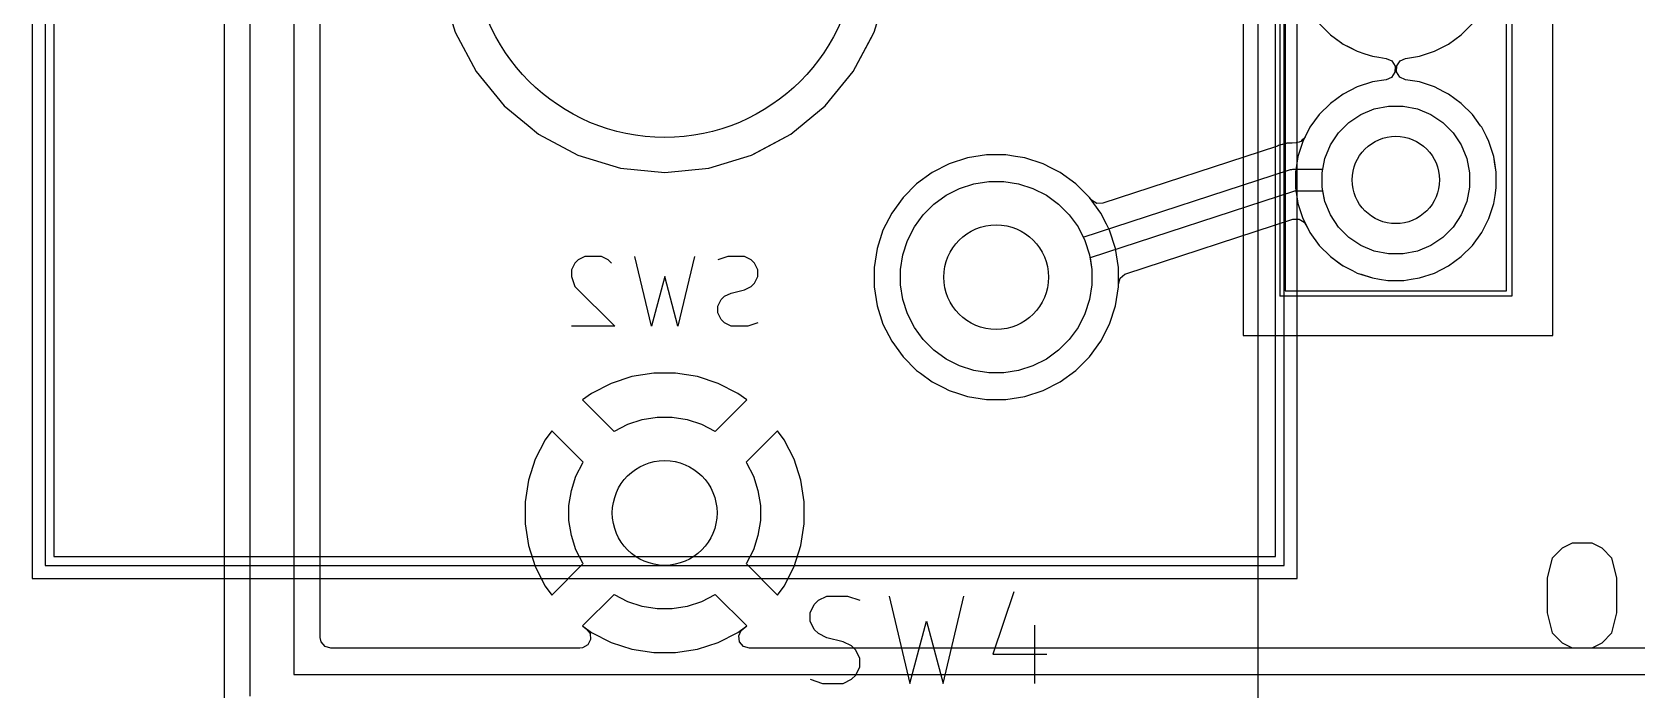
# Model space of a CAD drawing. Extents: x 0 to 96, y -64 to 1.6.
# Drawn here: x 24.75 to 43.14, y -40.53 to -32.99 of the extents above; entities that cross this region are included whole.
import ezdxf

# ---------------------------------------------------------------- set-up
doc = ezdxf.new("R2010")
doc.units = 0
for name, color, linetype in [('BLACK', 7, 'CONTINUOUS'), ('GRAY2', 8, 'CONTINUOUS'), ('GRAY3', 9, 'CONTINUOUS'), ('LORANGE', 41, 'CONTINUOUS'), ('LYELLOW', 51, 'CONTINUOUS'), ('WHITE', 7, 'CONTINUOUS')]:
    doc.layers.add(name, color=color, linetype=linetype)

msp = doc.modelspace()

# ---------------------------------------------------------------- linework, layer by layer
at = {"layer": 'BLACK', "linetype": 'CONTINUOUS'}
for p, q in [((26.9495, -16.526661), (26.9495, -40.672475)), ((27.25, -40.6), (27.25, -16.5)), ((27.75, -16.631452), (27.75, -40.35)), ((28.0505, -35.689778), (28.0505, -32)), ((29.449957, -32.507233), (29.597914, -32.994981)), ((29.449957, -32.507233), (29.597914, -32.994981)), ((34.402087, -32.994977), (34.550042, -32.507235)), ((34.402087, -32.994977), (34.550042, -32.507235)), ((39.502445, -32.896499), (39.6305, -33.024554)), ((39.502445, -32.896499), (39.6305, -33.024554)), ((41.129501, -33.024553), (41.257553, -32.896501)), ((41.129501, -33.024553), (41.257553, -32.896501)), ((29.597914, -32.994981), (29.838175, -33.444477)), ((29.597914, -32.994981), (29.838175, -33.444477)), ((34.161821, -33.444483), (34.402087, -32.994977)), ((34.161821, -33.444483), (34.386278, -33.024553)), ((34.386278, -33.024553), (34.402085, -32.994981)), ((34.402085, -32.99498), (34.402087, -32.994977)), ((34.402085, -32.994981), (34.402085, -32.99498)), ((39.6305, -33.024554), (39.630505, -33.024558)), ((39.6305, -33.024554), (39.630505, -33.024558)), ((39.630505, -33.024558), (39.74461, -33.107459)), ((39.630505, -33.024558), (39.758287, -33.117396)), ((40.982994, -33.130996), (41.129501, -33.024553)), ((40.982994, -33.130996), (41.129501, -33.024553)), ((39.74461, -33.107459), (39.777006, -33.130996)), ((39.758287, -33.117396), (39.777006, -33.130996)), ((39.777006, -33.130996), (39.842245, -33.164237)), ((39.777006, -33.130996), (39.882484, -33.18474)), ((39.842245, -33.164237), (39.93836, -33.213211)), ((39.882484, -33.18474), (39.93836, -33.213211)), ((39.93836, -33.213211), (39.938363, -33.213212)), ((39.93836, -33.213211), (39.938363, -33.213212)), ((39.938363, -33.213212), (40.024476, -33.241191)), ((39.938363, -33.213212), (40.024476, -33.241191)), ((40.024476, -33.241191), (40.110591, -33.269171)), ((40.024476, -33.241191), (40.110591, -33.269171)), ((40.110591, -33.269171), (40.183639, -33.28074)), ((40.110591, -33.269171), (40.183639, -33.28074)), ((40.183639, -33.28074), (40.270678, -33.294527)), ((40.183639, -33.28074), (40.270678, -33.294527)), ((40.489321, -33.294527), (40.559425, -33.283422)), ((40.489321, -33.294527), (40.559425, -33.283422)), ((40.559425, -33.283422), (40.649409, -33.269171)), ((40.559425, -33.283422), (40.649409, -33.269171)), ((40.649409, -33.269171), (40.821639, -33.213211)), ((40.649409, -33.269171), (40.821639, -33.213211)), ((40.821639, -33.213211), (40.982994, -33.130996)), ((40.821639, -33.213211), (40.982994, -33.130996)), ((29.838175, -33.444477), (29.83818, -33.444484)), ((29.838175, -33.444477), (29.83818, -33.444484)), ((29.83818, -33.444484), (30.161521, -33.838478)), ((29.83818, -33.444484), (30.161521, -33.838478)), ((33.838478, -33.838478), (34.161821, -33.444483)), ((33.838478, -33.838478), (34.161821, -33.444483)), ((40.270678, -33.294527), (40.333813, -33.324456)), ((40.270678, -33.294527), (40.333813, -33.324456)), ((40.369746, -33.453631), (40.331136, -33.511863)), ((40.369746, -33.453631), (40.331136, -33.511863)), ((40.333813, -33.324456), (40.370744, -33.383768)), ((40.333813, -33.324456), (40.370744, -33.383768)), ((40.370744, -33.383768), (40.369746, -33.453631)), ((40.370744, -33.383768), (40.369746, -33.453631)), ((40.389255, -33.450232), (40.390253, -33.38037)), ((40.389255, -33.450232), (40.390253, -33.38037)), ((40.426186, -33.509544), (40.389255, -33.450232)), ((40.426186, -33.509544), (40.389255, -33.450232)), ((40.390253, -33.38037), (40.428863, -33.322137)), ((40.390253, -33.38037), (40.428863, -33.322137)), ((40.428863, -33.322137), (40.489321, -33.294527)), ((40.428863, -33.322137), (40.489321, -33.294527)), ((39.93836, -33.620788), (39.777002, -33.703006)), ((39.93836, -33.620788), (39.777002, -33.703006)), ((39.938363, -33.620787), (39.93836, -33.620788)), ((39.938363, -33.620787), (39.93836, -33.620788)), ((40.110589, -33.564829), (39.938363, -33.620787)), ((40.110589, -33.564829), (39.938363, -33.620787)), ((40.270678, -33.539473), (40.110589, -33.564829)), ((40.270678, -33.539473), (40.110589, -33.564829)), ((40.331136, -33.511863), (40.270678, -33.539473)), ((40.331136, -33.511863), (40.270678, -33.539473)), ((40.489321, -33.539473), (40.426186, -33.509544)), ((40.489321, -33.539473), (40.426186, -33.509544)), ((40.64941, -33.564829), (40.489321, -33.539473)), ((40.64941, -33.564829), (40.489321, -33.539473)), ((40.821636, -33.620787), (40.64941, -33.564829)), ((40.821636, -33.620787), (40.64941, -33.564829)), ((40.821639, -33.620788), (40.821636, -33.620787)), ((40.821639, -33.620788), (40.821636, -33.620787)), ((40.9313, -33.676664), (40.821639, -33.620788)), ((40.9313, -33.676664), (40.821639, -33.620788)), ((30.161521, -33.838478), (30.435697, -34.063487)), ((30.161521, -33.838478), (30.435697, -34.063487)), ((33.444483, -34.161821), (33.838478, -33.838478)), ((33.444483, -34.161821), (33.838478, -33.838478)), ((39.6305, -33.809445), (39.502445, -33.9375)), ((39.6305, -33.809445), (39.502445, -33.9375)), ((39.630505, -33.809441), (39.6305, -33.809445)), ((39.630505, -33.809441), (39.6305, -33.809445)), ((39.777002, -33.703006), (39.630505, -33.809441)), ((39.777002, -33.703006), (39.630505, -33.809441)), ((40.133258, -33.873601), (40.296685, -33.841093)), ((40.133258, -33.873601), (40.296685, -33.841093)), ((40.296685, -33.841093), (40.463315, -33.841093)), ((40.296685, -33.841093), (40.463315, -33.841093)), ((40.463315, -33.841093), (40.626742, -33.873601)), ((40.463315, -33.841093), (40.626742, -33.873601)), ((40.982994, -33.703004), (40.9313, -33.676664)), ((40.982994, -33.703004), (40.9313, -33.676664)), ((40.982996, -33.703005), (40.982994, -33.703004)), ((40.982996, -33.703005), (40.982994, -33.703004)), ((40.982997, -33.703006), (40.982996, -33.703005)), ((40.982997, -33.703006), (40.982996, -33.703005)), ((41.129494, -33.809441), (40.982997, -33.703006)), ((41.129494, -33.809441), (40.982997, -33.703006)), ((41.129499, -33.809445), (41.129494, -33.809441)), ((41.129499, -33.809445), (41.129494, -33.809441)), ((41.257554, -33.9375), (41.129499, -33.809445)), ((41.257554, -33.9375), (41.129499, -33.809445)), ((39.502441, -33.937505), (39.396004, -34.084004)), ((39.502441, -33.937505), (39.396006, -34.084002)), ((39.502445, -33.9375), (39.502441, -33.937505)), ((39.502445, -33.9375), (39.502441, -33.937505)), ((39.840766, -34.029941), (39.979313, -33.937367)), ((39.840766, -34.029941), (39.979313, -33.937367)), ((39.979313, -33.937367), (40.133258, -33.873601)), ((39.979313, -33.937367), (40.133258, -33.873601)), ((40.626742, -33.873601), (40.780687, -33.937367)), ((40.626742, -33.873601), (40.780687, -33.937367)), ((40.780687, -33.937367), (40.919234, -34.029941)), ((40.780687, -33.937367), (40.919234, -34.029941)), ((41.257558, -33.937505), (41.257554, -33.9375)), ((41.257558, -33.937505), (41.257554, -33.9375)), ((41.350396, -34.065287), (41.257558, -33.937505)), ((41.350396, -34.065287), (41.257558, -33.937505)), ((30.435697, -34.063487), (30.555517, -34.161821)), ((30.435697, -34.063487), (30.555517, -34.161821)), ((30.555517, -34.161821), (30.55552, -34.161822)), ((30.555517, -34.161821), (30.55552, -34.161822)), ((30.55552, -34.161822), (30.555522, -34.161824)), ((30.55552, -34.161822), (30.555522, -34.161824)), ((30.555522, -34.161824), (31.005018, -34.402085)), ((30.555522, -34.161824), (31.005018, -34.402085)), ((32.994977, -34.402087), (33.444483, -34.161821)), ((33.245604, -34.268124), (33.444483, -34.161821)), ((39.396006, -34.084002), (39.313788, -34.24536)), ((39.331559, -34.203087), (39.327199, -34.214177)), ((39.339741, -34.194425), (39.331559, -34.203087)), ((39.396004, -34.084004), (39.339741, -34.194425)), ((39.630367, -34.286313), (39.722941, -34.147766)), ((39.630367, -34.286313), (39.722941, -34.147766)), ((39.722941, -34.147766), (39.840766, -34.029941)), ((39.722941, -34.147766), (39.840766, -34.029941)), ((40.919234, -34.029941), (41.037059, -34.147766)), ((40.919234, -34.029941), (41.037059, -34.147766)), ((41.037059, -34.147766), (41.129633, -34.286313)), ((41.037059, -34.147766), (41.129633, -34.286313)), ((41.363996, -34.084006), (41.350396, -34.065287)), ((41.363996, -34.084006), (41.350396, -34.065287)), ((41.41774, -34.189484), (41.363996, -34.084006)), ((41.41774, -34.189484), (41.363996, -34.084006)), ((41.446211, -34.24536), (41.41774, -34.189484)), ((41.446211, -34.24536), (41.41774, -34.189484)), ((32.994977, -34.402087), (33.018109, -34.389723)), ((33.018109, -34.389723), (33.245604, -34.268124)), ((39.01274, -34.303532), (37.022139, -34.953404)), ((39.012742, -34.303532), (39.01274, -34.303532)), ((39.025198, -34.299465), (39.012742, -34.303532)), ((39.034755, -34.293916), (39.025198, -34.299465)), ((39.078296, -34.282129), (39.034755, -34.293916)), ((39.081307, -34.281147), (39.078296, -34.282129)), ((39.121197, -34.268124), (39.081307, -34.281147)), ((39.129184, -34.266633), (39.121197, -34.268124)), ((39.134842, -34.265718), (39.129182, -34.266626)), ((39.129182, -34.266626), (39.129184, -34.266633)), ((39.134843, -34.265725), (39.134842, -34.265718)), ((39.142895, -34.264644), (39.134843, -34.265725)), ((39.184837, -34.264537), (39.142895, -34.264644)), ((39.191185, -34.264358), (39.184837, -34.264537)), ((39.235922, -34.26195), (39.191185, -34.264358)), ((39.270536, -34.255056), (39.235922, -34.26195)), ((39.313787, -34.245363), (39.257829, -34.417589)), ((39.278775, -34.249111), (39.270536, -34.255056)), ((39.291766, -34.24522), (39.278775, -34.249111)), ((39.308011, -34.228019), (39.291766, -34.24522)), ((39.327199, -34.214177), (39.308011, -34.228019)), ((39.313788, -34.24536), (39.313787, -34.245363)), ((39.566601, -34.440258), (39.630367, -34.286313)), ((39.566601, -34.440258), (39.630367, -34.286313)), ((41.129633, -34.286313), (41.193399, -34.440258)), ((41.129633, -34.286313), (41.193399, -34.440258)), ((41.446212, -34.245363), (41.446211, -34.24536)), ((41.446211, -34.245361), (41.446211, -34.24536)), ((41.502171, -34.417591), (41.446211, -34.245361)), ((41.465112, -34.303532), (41.446212, -34.245363)), ((41.502171, -34.417591), (41.465112, -34.303532)), ((31.005018, -34.402085), (31.00502, -34.402085)), ((31.005018, -34.402085), (31.00502, -34.402085)), ((31.00502, -34.402085), (31.005023, -34.402087)), ((31.00502, -34.402085), (31.005023, -34.402087)), ((31.005023, -34.402087), (31.492765, -34.550042)), ((31.005023, -34.402087), (31.492765, -34.550042)), ((31.492765, -34.550042), (32, -34.6)), ((31.492765, -34.550042), (32, -34.6)), ((32, -34.6), (32.507235, -34.550042)), ((32, -34.6), (32.507235, -34.550042)), ((32.507235, -34.550042), (32.994977, -34.402087)), ((32.507235, -34.550042), (32.994977, -34.402087)), ((35.262393, -34.502104), (35.065974, -34.602187)), ((35.262393, -34.502104), (35.065974, -34.602187)), ((35.262396, -34.502103), (35.262393, -34.502104)), ((35.262396, -34.502103), (35.262393, -34.502104)), ((35.472047, -34.433985), (35.262396, -34.502103)), ((35.472047, -34.433985), (35.262396, -34.502103)), ((35.617201, -34.410995), (35.472047, -34.433985)), ((35.617201, -34.410995), (35.472047, -34.433985)), ((35.689778, -34.3995), (35.617201, -34.410995)), ((35.689778, -34.3995), (35.617201, -34.410995)), ((35.910222, -34.3995), (35.689778, -34.3995)), ((35.910222, -34.3995), (35.689778, -34.3995)), ((36.019086, -34.416742), (35.910222, -34.3995)), ((36.019086, -34.416742), (35.910222, -34.3995)), ((36.127952, -34.433985), (36.019086, -34.416742)), ((36.127952, -34.433985), (36.019086, -34.416742)), ((36.337603, -34.502103), (36.127952, -34.433985)), ((36.337603, -34.502103), (36.127952, -34.433985)), ((36.337606, -34.502104), (36.337603, -34.502103)), ((36.337606, -34.502104), (36.337603, -34.502103)), ((36.431687, -34.550042), (36.337606, -34.502104)), ((36.431687, -34.550042), (36.337606, -34.502104)), ((36.534022, -34.602185), (36.431687, -34.550042)), ((36.534022, -34.602185), (36.431687, -34.550042)), ((36.797778, -35.342761), (39.161207, -34.571172)), ((39.161207, -34.571172), (39.172272, -34.568727)), ((39.172272, -34.568727), (39.175302, -34.567464)), ((39.175302, -34.567464), (39.180265, -34.566962)), ((39.180265, -34.566962), (39.185134, -34.565887)), ((39.185134, -34.565887), (39.188404, -34.566139)), ((39.188404, -34.566139), (39.199682, -34.565)), ((39.199682, -34.565), (39.541961, -34.564129)), ((39.257829, -34.417589), (39.2295, -34.596448)), ((39.534093, -34.603685), (39.566601, -34.440258)), ((39.541961, -34.564129), (39.566601, -34.440258)), ((41.193399, -34.440258), (41.225907, -34.603685)), ((41.193399, -34.440258), (41.225907, -34.603685)), ((41.511734, -34.477972), (41.502171, -34.417591)), ((41.514019, -34.492397), (41.502171, -34.417591)), ((41.5305, -34.596448), (41.511734, -34.477972)), ((41.5305, -34.596448), (41.514019, -34.492397)), ((34.887636, -34.731756), (34.731756, -34.887636)), ((34.887636, -34.731756), (34.731756, -34.887636)), ((34.887641, -34.731752), (34.887636, -34.731756)), ((34.887641, -34.731752), (34.887636, -34.731756)), ((35.065974, -34.602187), (34.887641, -34.731752)), ((35.065974, -34.602187), (34.887641, -34.731752)), ((35.379048, -34.783733), (35.54321, -34.730393)), ((35.379048, -34.783733), (35.54321, -34.730393)), ((35.54321, -34.730393), (35.713695, -34.703391)), ((35.54321, -34.730393), (35.713695, -34.703391)), ((35.713695, -34.703391), (35.886305, -34.703391)), ((35.713695, -34.703391), (35.886305, -34.703391)), ((35.886305, -34.703391), (36.05679, -34.730393)), ((35.886305, -34.703391), (36.05679, -34.730393)), ((36.05679, -34.730393), (36.220952, -34.783733)), ((36.05679, -34.730393), (36.220952, -34.783733)), ((36.534024, -34.602186), (36.534022, -34.602185)), ((36.534024, -34.602186), (36.534022, -34.602185)), ((36.534025, -34.602187), (36.534024, -34.602186)), ((36.534025, -34.602187), (36.534024, -34.602186)), ((36.712358, -34.731752), (36.534025, -34.602187)), ((36.712358, -34.731752), (36.534025, -34.602187)), ((36.712363, -34.731756), (36.712358, -34.731752)), ((36.712363, -34.731756), (36.712358, -34.731752)), ((36.868245, -34.887638), (36.712363, -34.731756)), ((36.868243, -34.887636), (36.712363, -34.731756)), ((39.2295, -34.596448), (39.2295, -34.777551)), ((39.534093, -34.770315), (39.534093, -34.603685)), ((41.225907, -34.603685), (41.225907, -34.770315)), ((41.225907, -34.603685), (41.225907, -34.770315)), ((41.5305, -34.777551), (41.5305, -34.596448)), ((41.5305, -34.777551), (41.5305, -34.596448)), ((34.731752, -34.887641), (34.602187, -35.065974)), ((34.731752, -34.887641), (34.602187, -35.065974)), ((34.731756, -34.887636), (34.731752, -34.887641)), ((34.731756, -34.887636), (34.731752, -34.887641)), ((35.085607, -34.963553), (35.225252, -34.862096)), ((35.085607, -34.963553), (35.225252, -34.862096)), ((35.225252, -34.862096), (35.379048, -34.783733)), ((35.225252, -34.862096), (35.379048, -34.783733)), ((36.220952, -34.783733), (36.374748, -34.862096)), ((36.220952, -34.783733), (36.374748, -34.862096)), ((36.374748, -34.862096), (36.514393, -34.963553)), ((36.374748, -34.862096), (36.514393, -34.963553)), ((36.868247, -34.887641), (36.868243, -34.887636)), ((36.883337, -34.908411), (36.868245, -34.887638)), ((36.918209, -34.956409), (36.868247, -34.887641)), ((39.220042, -34.814949), (36.875493, -35.580376)), ((36.892418, -34.919501), (36.883337, -34.908411)), ((36.952301, -34.955497), (36.892418, -34.919501)), ((39.542808, -34.814129), (39.220042, -34.814949)), ((39.2295, -34.777551), (39.257829, -34.95641)), ((39.566601, -34.933742), (39.534093, -34.770315)), ((39.566601, -34.933742), (39.542808, -34.814129)), ((39.630367, -35.087687), (39.566601, -34.933742)), ((39.630367, -35.087687), (39.566601, -34.933742)), ((41.193399, -34.933742), (41.129633, -35.087687)), ((41.193399, -34.933742), (41.129633, -35.087687)), ((41.225907, -34.770315), (41.193399, -34.933742)), ((41.225907, -34.770315), (41.193399, -34.933742)), ((41.502171, -34.956409), (41.516765, -34.864259)), ((41.502171, -34.956409), (41.516765, -34.864259)), ((41.516765, -34.864259), (41.5305, -34.777551)), ((41.516765, -34.864259), (41.5305, -34.777551)), ((34.602187, -35.065974), (34.502104, -35.262393)), ((34.602187, -35.065974), (34.502104, -35.262393)), ((34.862096, -35.225252), (34.963553, -35.085607)), ((34.862096, -35.225252), (34.963553, -35.085607)), ((34.963553, -35.085607), (35.085607, -34.963553)), ((34.963553, -35.085607), (35.085607, -34.963553)), ((36.514393, -34.963553), (36.636447, -35.085607)), ((36.514393, -34.963553), (36.636447, -35.085607)), ((36.636447, -35.085607), (36.737904, -35.225252)), ((36.636447, -35.085607), (36.737904, -35.225252)), ((36.997815, -35.065978), (36.918209, -34.956409)), ((37.022139, -34.953404), (36.952301, -34.955497)), ((37.063237, -35.194375), (36.997815, -35.065978)), ((39.257829, -34.95641), (39.313787, -35.128636)), ((39.313787, -35.128636), (39.313788, -35.128639)), ((39.313788, -35.128639), (39.369664, -35.2383)), ((39.722941, -35.226234), (39.630367, -35.087687)), ((39.722941, -35.226234), (39.630367, -35.087687)), ((41.129633, -35.087687), (41.037059, -35.226234)), ((41.129633, -35.087687), (41.037059, -35.226234)), ((41.363996, -35.289994), (41.446211, -35.128639)), ((41.363996, -35.289994), (41.446211, -35.128639)), ((41.446211, -35.128639), (41.502171, -34.956409)), ((41.446211, -35.128639), (41.502171, -34.956409)), ((34.502103, -35.262396), (34.433985, -35.472047)), ((34.502103, -35.262396), (34.433985, -35.472047)), ((34.502104, -35.262393), (34.502103, -35.262396)), ((34.502104, -35.262393), (34.502103, -35.262396)), ((34.783733, -35.379048), (34.862096, -35.225252)), ((34.783733, -35.379048), (34.862096, -35.225252)), ((36.737904, -35.225252), (36.797778, -35.342761)), ((36.737904, -35.225252), (36.816267, -35.379048)), ((37.097895, -35.262393), (37.063237, -35.194375)), ((37.097895, -35.262394), (37.097895, -35.262393)), ((37.166015, -35.472049), (37.097895, -35.262394)), ((37.286008, -35.762462), (39.200658, -35.137384)), ((39.200658, -35.137384), (39.270493, -35.135292)), ((39.270493, -35.135292), (39.330376, -35.171288)), ((39.330376, -35.171288), (39.349623, -35.198967)), ((39.349623, -35.198967), (39.38194, -35.262393)), ((39.369664, -35.2383), (39.38194, -35.262393)), ((39.38194, -35.262393), (39.396006, -35.289997)), ((39.38194, -35.262393), (39.396006, -35.289997)), ((39.396006, -35.289997), (39.502441, -35.436494)), ((39.396006, -35.289997), (39.502441, -35.436494)), ((39.840766, -35.344059), (39.722941, -35.226234)), ((39.840766, -35.344059), (39.722941, -35.226234)), ((41.037059, -35.226234), (40.919234, -35.344059)), ((41.037059, -35.226234), (40.919234, -35.344059)), ((41.257553, -35.436501), (41.363996, -35.289994)), ((41.257553, -35.436501), (41.363996, -35.289994)), ((34.433985, -35.472047), (34.3995, -35.689778)), ((34.433985, -35.472047), (34.3995, -35.689778)), ((34.730393, -35.54321), (34.783733, -35.379048)), ((34.730393, -35.54321), (34.783733, -35.379048)), ((36.816267, -35.379048), (36.869607, -35.54321)), ((37.2005, -35.689778), (37.166015, -35.472049)), ((39.502441, -35.436494), (39.502445, -35.436499)), ((39.502441, -35.436494), (39.502445, -35.436499)), ((39.502445, -35.436499), (39.6305, -35.564554)), ((39.502445, -35.436499), (39.6305, -35.564554)), ((39.979313, -35.436633), (39.840766, -35.344059)), ((39.979313, -35.436633), (39.840766, -35.344059)), ((40.133258, -35.500399), (39.979313, -35.436633)), ((40.133258, -35.500399), (39.979313, -35.436633)), ((40.780687, -35.436633), (40.626742, -35.500399)), ((40.780687, -35.436633), (40.626742, -35.500399)), ((40.919234, -35.344059), (40.780687, -35.436633)), ((40.919234, -35.344059), (40.780687, -35.436633)), ((41.129501, -35.564553), (41.257553, -35.436501)), ((41.129501, -35.564553), (41.257553, -35.436501)), ((34.703391, -35.713695), (34.730393, -35.54321)), ((34.703391, -35.713695), (34.730393, -35.54321)), ((36.869607, -35.54321), (36.896609, -35.713695)), ((36.875493, -35.580376), (36.896609, -35.713695)), ((39.6305, -35.564554), (39.630505, -35.564558)), ((39.6305, -35.564554), (39.630505, -35.564558)), ((39.630505, -35.564558), (39.651527, -35.579831)), ((39.630505, -35.564558), (39.758287, -35.657396)), ((39.651527, -35.579831), (39.777006, -35.670996)), ((39.758287, -35.657396), (39.777006, -35.670996)), ((39.777006, -35.670996), (39.882484, -35.72474)), ((39.777006, -35.670996), (39.882484, -35.72474)), ((40.296685, -35.532907), (40.133258, -35.500399)), ((40.296685, -35.532907), (40.133258, -35.500399)), ((40.463315, -35.532907), (40.296685, -35.532907)), ((40.463315, -35.532907), (40.296685, -35.532907)), ((40.626742, -35.500399), (40.463315, -35.532907)), ((40.626742, -35.500399), (40.463315, -35.532907)), ((40.821639, -35.753211), (40.982994, -35.670996)), ((40.821639, -35.753211), (40.982994, -35.670996)), ((40.982994, -35.670996), (41.129501, -35.564553)), ((40.982994, -35.670996), (41.129501, -35.564553)), ((28.0505, -39.9255), (28.0505, -35.689778)), ((34.3995, -35.689778), (34.3995, -35.910221)), ((34.3995, -35.689778), (34.3995, -35.910221)), ((34.703391, -35.886305), (34.703391, -35.713695)), ((34.703391, -35.886305), (34.703391, -35.713695)), ((36.896609, -35.713695), (36.896609, -35.886305)), ((36.896609, -35.713695), (36.896609, -35.886305)), ((37.2005, -35.910222), (37.2005, -35.689778)), ((37.2005, -35.880337), (37.220185, -35.813298)), ((37.220185, -35.813298), (37.272989, -35.767543)), ((37.272989, -35.767543), (37.286008, -35.762462)), ((39.882484, -35.72474), (39.93836, -35.753211)), ((39.882484, -35.72474), (39.93836, -35.753211)), ((39.93836, -35.753211), (39.938363, -35.753212)), ((39.93836, -35.753211), (39.938363, -35.753212)), ((39.938363, -35.753212), (39.982471, -35.767543)), ((39.938363, -35.753212), (40.024476, -35.781191)), ((39.982471, -35.767543), (40.110591, -35.809171)), ((40.024476, -35.781191), (40.110591, -35.809171)), ((40.110591, -35.809171), (40.193429, -35.822291)), ((40.110591, -35.809171), (40.193429, -35.822291)), ((40.193429, -35.822291), (40.289449, -35.8375)), ((40.193429, -35.822291), (40.289449, -35.8375)), ((40.289449, -35.8375), (40.289454, -35.8375)), ((40.289449, -35.8375), (40.289454, -35.8375)), ((40.289454, -35.8375), (40.470551, -35.8375)), ((40.289454, -35.8375), (40.470551, -35.8375)), ((40.470551, -35.8375), (40.557259, -35.823765)), ((40.470551, -35.8375), (40.557259, -35.823765)), ((40.557259, -35.823765), (40.649409, -35.809171)), ((40.557259, -35.823765), (40.649409, -35.809171)), ((40.649409, -35.809171), (40.821639, -35.753211)), ((40.649409, -35.809171), (40.821639, -35.753211)), ((34.3995, -35.910221), (34.433985, -36.127952)), ((34.3995, -35.910221), (34.433985, -36.127952)), ((34.730393, -36.05679), (34.703391, -35.886305)), ((34.730393, -36.05679), (34.703391, -35.886305)), ((36.896609, -35.886305), (36.869607, -36.05679)), ((36.896609, -35.886305), (36.869607, -36.05679)), ((37.166015, -36.127951), (37.2005, -35.910222)), ((37.166015, -36.127951), (37.2005, -35.910222)), ((37.2005, -35.910222), (37.2005, -35.880337)), ((34.433985, -36.127952), (34.502103, -36.337603)), ((34.433985, -36.127952), (34.502103, -36.337603)), ((34.783733, -36.220952), (34.730393, -36.05679)), ((34.783733, -36.220952), (34.730393, -36.05679)), ((34.862096, -36.374748), (34.783733, -36.220952)), ((34.862096, -36.374748), (34.783733, -36.220952)), ((36.816267, -36.220952), (36.737904, -36.374748)), ((36.816267, -36.220952), (36.737904, -36.374748)), ((36.869607, -36.05679), (36.816267, -36.220952)), ((36.869607, -36.05679), (36.816267, -36.220952)), ((37.097895, -36.337606), (37.166015, -36.127951)), ((37.097895, -36.337606), (37.166015, -36.127951)), ((34.502103, -36.337603), (34.502104, -36.337606)), ((34.502103, -36.337603), (34.502104, -36.337606)), ((34.502104, -36.337606), (34.602187, -36.534025)), ((34.502104, -36.337606), (34.602187, -36.534025)), ((34.963553, -36.514393), (34.862096, -36.374748)), ((34.963553, -36.514393), (34.862096, -36.374748)), ((36.737904, -36.374748), (36.636447, -36.514393)), ((36.737904, -36.374748), (36.636447, -36.514393)), ((36.997815, -36.534022), (37.097895, -36.337606)), ((36.997815, -36.534022), (37.097895, -36.337606)), ((34.602187, -36.534025), (34.731752, -36.712358)), ((34.602187, -36.534025), (34.731752, -36.712358)), ((35.085607, -36.636447), (34.963553, -36.514393)), ((35.085607, -36.636447), (34.963553, -36.514393)), ((36.636447, -36.514393), (36.514393, -36.636447)), ((36.636447, -36.514393), (36.514393, -36.636447)), ((36.868242, -36.712365), (36.997815, -36.534022)), ((36.868242, -36.712365), (36.997815, -36.534022)), ((34.731752, -36.712358), (34.731756, -36.712363)), ((34.731752, -36.712358), (34.731756, -36.712363)), ((34.731756, -36.712363), (34.887636, -36.868243)), ((34.731756, -36.712363), (34.887636, -36.868243)), ((35.225252, -36.737904), (35.085607, -36.636447)), ((35.225252, -36.737904), (35.085607, -36.636447)), ((35.379048, -36.816267), (35.225252, -36.737904)), ((35.379048, -36.816267), (35.225252, -36.737904)), ((36.374748, -36.737904), (36.220952, -36.816267)), ((36.374748, -36.737904), (36.220952, -36.816267)), ((36.514393, -36.636447), (36.374748, -36.737904)), ((36.514393, -36.636447), (36.374748, -36.737904)), ((36.712365, -36.868242), (36.868242, -36.712365)), ((36.712365, -36.868242), (36.868242, -36.712365)), ((31.62533, -36.939397), (31.385815, -37.017219)), ((31.62533, -36.939397), (31.385815, -37.017219)), ((31.874072, -36.9), (31.62533, -36.939397)), ((31.874072, -36.9), (31.62533, -36.939397)), ((32.125928, -36.9), (31.874072, -36.9)), ((32.125928, -36.9), (31.874072, -36.9)), ((32.374669, -36.939397), (32.125928, -36.9)), ((32.374669, -36.939397), (32.125928, -36.9)), ((32.614184, -37.017219), (32.374669, -36.939397)), ((32.614184, -37.017219), (32.374669, -36.939397)), ((34.887636, -36.868243), (34.887641, -36.868247)), ((34.887636, -36.868243), (34.887641, -36.868247)), ((34.887641, -36.868247), (34.931346, -36.9)), ((34.887641, -36.868247), (34.931346, -36.9)), ((34.931346, -36.9), (35.065978, -36.997815)), ((34.931346, -36.9), (35.065978, -36.997815)), ((35.54321, -36.869607), (35.379048, -36.816267)), ((35.54321, -36.869607), (35.379048, -36.816267)), ((35.713695, -36.896609), (35.54321, -36.869607)), ((35.713695, -36.896609), (35.54321, -36.869607)), ((35.886305, -36.896609), (35.713695, -36.896609)), ((35.886305, -36.896609), (35.713695, -36.896609)), ((36.05679, -36.869607), (35.886305, -36.896609)), ((36.05679, -36.869607), (35.886305, -36.896609)), ((36.220952, -36.816267), (36.05679, -36.869607)), ((36.220952, -36.816267), (36.05679, -36.869607)), ((36.534022, -36.997815), (36.712365, -36.868242)), ((36.534022, -36.997815), (36.712365, -36.868242)), ((31.161413, -37.131559), (31.059301, -37.205747)), ((31.161413, -37.131559), (31.059301, -37.205747)), ((31.385815, -37.017219), (31.161413, -37.131559)), ((31.385815, -37.017219), (31.161413, -37.131559)), ((32.838583, -37.131557), (32.614184, -37.017219)), ((32.838583, -37.131557), (32.614184, -37.017219)), ((32.940698, -37.205748), (32.838583, -37.131557)), ((32.940698, -37.205748), (32.838583, -37.131557)), ((35.065978, -36.997815), (35.194375, -37.063237)), ((35.065978, -36.997815), (35.194375, -37.063237)), ((35.194375, -37.063237), (35.262393, -37.097895)), ((35.194375, -37.063237), (35.262393, -37.097895)), ((35.262393, -37.097895), (35.262396, -37.097896)), ((35.262393, -37.097895), (35.262396, -37.097896)), ((35.262396, -37.097896), (35.365997, -37.131557)), ((35.262396, -37.097896), (35.365997, -37.131557)), ((35.365997, -37.131557), (35.472049, -37.166015)), ((35.365997, -37.131557), (35.472049, -37.166015)), ((36.127951, -37.166015), (36.337606, -37.097895)), ((36.127951, -37.166015), (36.337606, -37.097895)), ((36.337606, -37.097895), (36.534022, -36.997815)), ((36.337606, -37.097895), (36.534022, -36.997815)), ((31.059301, -37.205747), (31.0593, -37.205748)), ((31.059301, -37.205747), (31.0593, -37.205748)), ((31.0593, -37.205748), (31.419689, -37.566137)), ((31.0593, -37.205748), (31.419689, -37.566137)), ((32.580309, -37.566136), (32.940698, -37.205748)), ((32.580309, -37.566136), (32.940698, -37.205748)), ((35.472049, -37.166015), (35.689778, -37.2005)), ((35.472049, -37.166015), (35.689778, -37.2005)), ((35.689778, -37.2005), (35.689779, -37.2005)), ((35.689778, -37.2005), (35.689779, -37.2005)), ((35.689779, -37.2005), (35.910221, -37.2005)), ((35.689779, -37.2005), (35.910221, -37.2005)), ((35.910221, -37.2005), (35.910222, -37.2005)), ((35.910221, -37.2005), (35.910222, -37.2005)), ((35.910222, -37.2005), (36.127951, -37.166015)), ((35.910222, -37.2005), (36.127951, -37.166015)), ((31.425252, -37.562096), (31.579048, -37.483733)), ((31.425252, -37.562096), (31.579048, -37.483733)), ((31.579048, -37.483733), (31.74321, -37.430393)), ((31.579048, -37.483733), (31.74321, -37.430393)), ((31.74321, -37.430393), (31.913695, -37.403391)), ((31.74321, -37.430393), (31.913695, -37.403391)), ((31.913695, -37.403391), (32.086305, -37.403391)), ((31.913695, -37.403391), (32.086305, -37.403391)), ((32.086305, -37.403391), (32.25679, -37.430393)), ((32.086305, -37.403391), (32.25679, -37.430393)), ((32.25679, -37.430393), (32.420952, -37.483733)), ((32.25679, -37.430393), (32.420952, -37.483733)), ((32.420952, -37.483733), (32.574748, -37.562096)), ((32.420952, -37.483733), (32.574748, -37.562096)), ((30.631559, -37.661413), (30.517219, -37.885815)), ((30.631559, -37.661413), (30.517219, -37.885815)), ((30.705747, -37.559301), (30.631559, -37.661413)), ((30.705747, -37.559301), (30.631559, -37.661413)), ((30.705748, -37.5593), (30.705747, -37.559301)), ((30.705748, -37.5593), (30.705747, -37.559301)), ((31.066137, -37.919689), (30.705748, -37.5593)), ((31.066137, -37.919689), (30.705748, -37.5593)), ((31.419689, -37.566137), (31.425252, -37.562096)), ((31.419689, -37.566137), (31.425252, -37.562096)), ((32.574748, -37.562096), (32.580309, -37.566136)), ((32.574748, -37.562096), (32.580309, -37.566136)), ((33.29425, -37.5593), (32.933861, -37.919688)), ((33.29425, -37.5593), (32.933861, -37.919688)), ((33.29425, -37.559301), (33.29425, -37.5593)), ((33.29425, -37.559301), (33.29425, -37.5593)), ((33.368442, -37.661416), (33.29425, -37.559301)), ((33.368442, -37.661416), (33.29425, -37.559301)), ((33.48278, -37.885815), (33.368442, -37.661416)), ((33.48278, -37.885815), (33.368442, -37.661416)), ((30.517219, -37.885815), (30.439397, -38.12533)), ((30.517219, -37.885815), (30.439397, -38.12533)), ((33.560602, -38.12533), (33.48278, -37.885815)), ((33.560602, -38.12533), (33.48278, -37.885815)), ((30.983733, -38.079048), (31.062096, -37.925252)), ((30.983733, -38.079048), (31.062096, -37.925252)), ((31.062096, -37.925252), (31.066137, -37.919689)), ((31.062096, -37.925252), (31.066137, -37.919689)), ((32.933861, -37.919688), (32.937904, -37.925252)), ((32.933861, -37.919688), (32.937904, -37.925252)), ((32.937904, -37.925252), (33.016267, -38.079048)), ((32.937904, -37.925252), (33.016267, -38.079048)), ((30.439397, -38.12533), (30.4, -38.374071)), ((30.439397, -38.12533), (30.4, -38.374071)), ((30.903391, -38.413695), (30.930393, -38.24321)), ((30.903391, -38.413695), (30.930393, -38.24321)), ((30.930393, -38.24321), (30.983733, -38.079048)), ((30.930393, -38.24321), (30.983733, -38.079048)), ((33.016267, -38.079048), (33.069607, -38.24321)), ((33.016267, -38.079048), (33.069607, -38.24321)), ((33.069607, -38.24321), (33.096609, -38.413695)), ((33.069607, -38.24321), (33.096609, -38.413695)), ((33.6, -38.374071), (33.560602, -38.12533)), ((33.6, -38.374071), (33.560602, -38.12533)), ((30.4, -38.374071), (30.4, -38.625928)), ((30.4, -38.374071), (30.4, -38.625928)), ((30.903391, -38.586305), (30.903391, -38.413695)), ((30.903391, -38.586305), (30.903391, -38.413695)), ((33.096609, -38.413695), (33.096609, -38.586305)), ((33.096609, -38.413695), (33.096609, -38.586305)), ((33.6, -38.625928), (33.6, -38.374071)), ((33.6, -38.625928), (33.6, -38.374071)), ((30.930393, -38.75679), (30.903391, -38.586305)), ((30.930393, -38.75679), (30.903391, -38.586305)), ((33.096609, -38.586305), (33.069607, -38.75679)), ((33.096609, -38.586305), (33.069607, -38.75679)), ((30.4, -38.625928), (30.439397, -38.874669)), ((30.4, -38.625928), (30.439397, -38.874669)), ((30.983733, -38.920952), (30.930393, -38.75679)), ((30.983733, -38.920952), (30.930393, -38.75679)), ((33.069607, -38.75679), (33.016267, -38.920952)), ((33.069607, -38.75679), (33.016267, -38.920952)), ((33.560602, -38.874669), (33.6, -38.625928)), ((33.560602, -38.874669), (33.6, -38.625928)), ((30.439397, -38.874669), (30.517219, -39.114184)), ((30.439397, -38.874669), (30.517219, -39.114184)), ((31.062096, -39.074748), (30.983733, -38.920952)), ((31.062096, -39.074748), (30.983733, -38.920952)), ((33.016267, -38.920952), (32.937904, -39.074748)), ((33.016267, -38.920952), (32.937904, -39.074748)), ((33.48278, -39.114184), (33.560602, -38.874669)), ((33.48278, -39.114184), (33.560602, -38.874669)), ((30.517219, -39.114184), (30.631557, -39.338583)), ((30.517219, -39.114184), (30.631557, -39.338583)), ((30.705748, -39.440698), (31.066136, -39.080309)), ((30.705748, -39.440698), (31.066136, -39.080309)), ((31.066136, -39.080309), (31.062096, -39.074748)), ((31.066136, -39.080309), (31.062096, -39.074748)), ((32.937904, -39.074748), (32.933862, -39.08031)), ((32.937904, -39.074748), (32.933862, -39.08031)), ((32.933862, -39.08031), (33.29425, -39.440698)), ((32.933862, -39.08031), (33.29425, -39.440698)), ((33.368446, -39.338575), (33.48278, -39.114184)), ((33.368446, -39.338575), (33.48278, -39.114184)), ((30.631557, -39.338583), (30.705748, -39.440697)), ((30.631557, -39.338583), (30.705748, -39.440697)), ((33.29425, -39.440697), (33.368442, -39.338581)), ((33.29425, -39.440697), (33.368442, -39.338581)), ((33.368442, -39.338581), (33.368446, -39.338575)), ((33.368442, -39.338581), (33.368446, -39.338575)), ((30.705748, -39.440697), (30.705748, -39.440698)), ((30.705748, -39.440697), (30.705748, -39.440698)), ((31.419688, -39.433862), (31.0593, -39.79425)), ((31.419688, -39.433862), (31.0593, -39.79425)), ((31.425252, -39.437904), (31.419688, -39.433862)), ((31.425252, -39.437904), (31.419688, -39.433862)), ((31.579048, -39.516267), (31.425252, -39.437904)), ((31.579048, -39.516267), (31.425252, -39.437904)), ((31.74321, -39.569607), (31.579048, -39.516267)), ((31.74321, -39.569607), (31.579048, -39.516267)), ((32.420952, -39.516267), (32.25679, -39.569607)), ((32.420952, -39.516267), (32.25679, -39.569607)), ((32.574748, -39.437904), (32.420952, -39.516267)), ((32.574748, -39.437904), (32.420952, -39.516267)), ((32.58031, -39.433862), (32.574748, -39.437904)), ((32.58031, -39.433862), (32.574748, -39.437904)), ((32.940698, -39.79425), (32.58031, -39.433862)), ((32.940698, -39.79425), (32.58031, -39.433862)), ((33.29425, -39.440698), (33.29425, -39.440697)), ((33.29425, -39.440698), (33.29425, -39.440697)), ((31.913695, -39.596609), (31.74321, -39.569607)), ((31.913695, -39.596609), (31.74321, -39.569607)), ((32.086305, -39.596609), (31.913695, -39.596609)), ((32.086305, -39.596609), (31.913695, -39.596609)), ((32.25679, -39.569607), (32.086305, -39.596609)), ((32.25679, -39.569607), (32.086305, -39.596609)), ((31.0593, -39.79425), (31.161416, -39.868442)), ((31.0593, -39.79425), (31.101874, -39.825182)), ((31.101874, -39.825182), (31.144539, -39.880512)), ((31.144539, -39.880512), (31.150518, -39.950126)), ((31.161416, -39.868442), (31.385815, -39.98278)), ((32.614184, -39.98278), (32.838575, -39.868446)), ((32.838575, -39.868446), (32.838581, -39.868442)), ((32.838581, -39.868442), (32.940697, -39.79425)), ((32.848273, -39.907853), (32.877298, -39.844297)), ((32.858217, -39.977011), (32.848273, -39.907853)), ((32.877298, -39.844297), (32.898125, -39.825182)), ((32.898125, -39.825182), (32.940697, -39.79425)), ((32.940697, -39.79425), (32.940698, -39.79425)), ((32.940697, -39.79425), (32.940698, -39.79425)), ((28.061706, -39.977011), (28.0505, -39.9255)), ((28.107461, -40.029815), (28.061706, -39.977011)), ((28.1745, -40.0495), (28.107461, -40.029815)), ((31.028988, -40.0495), (28.1745, -40.0495)), ((31.057073, -40.046278), (31.028988, -40.0495)), ((31.117912, -40.011921), (31.057073, -40.046278)), ((31.150518, -39.950126), (31.117912, -40.011921)), ((31.385815, -39.98278), (31.62533, -40.060602)), ((31.62533, -40.060602), (31.874072, -40.1)), ((32.125928, -40.1), (32.374669, -40.060602)), ((32.374669, -40.060602), (32.614184, -39.98278)), ((32.903972, -40.029815), (32.858217, -39.977011)), ((32.971011, -40.0495), (32.903972, -40.029815)), ((57.8255, -40.0495), (32.971011, -40.0495)), ((31.874072, -40.1), (32.125928, -40.1)), ((27.75, -40.35), (58.25, -40.35))]:
    msp.add_line(p, q, dxfattribs=at)
at = {"layer": 'BLACK'}
for centre, radius in [((32, -32), 2.2), ((32, -32), 2.2), ((40.38, -34.687), 0.5), ((40.38, -34.687), 0.5), ((35.8, -35.8), 0.6), ((35.8, -35.8), 0.6), ((32, -38.5), 0.6), ((32, -38.5), 0.6)]:
    msp.add_circle(centre, radius, dxfattribs=at)
at = {"layer": 'GRAY2', "linetype": 'CONTINUOUS'}
for p, q in [((41.65, -35.957), (41.65, -0.397)), ((39.11, -1.032), (39.11, -35.957)), ((39.11, -35.957), (41.65, -35.957))]:
    msp.add_line(p, q, dxfattribs=at)
at = {"layer": 'GRAY3', "linetype": 'CONTINUOUS'}
for p, q in [((25, -25), (25, -39)), ((39, -39), (39, -25)), ((25, -39), (39, -39))]:
    msp.add_line(p, q, dxfattribs=at)
at = {"layer": 'LORANGE', "linetype": 'CONTINUOUS'}
for p, q in [((38.8, -0.2), (38.8, -42.1)), ((39.05, -2.937), (39.05, -36.017)), ((41.71, -2.937), (41.71, -36.017)), ((30.971428, -35.638485), (30.933333, -35.714676)), ((31.009523, -35.60039), (30.971428, -35.638485)), ((31.085714, -35.562295), (31.009523, -35.60039)), ((31.27619, -35.562295), (31.085714, -35.562295)), ((31.35238, -35.60039), (31.27619, -35.562295)), ((31.390476, -35.638485), (31.35238, -35.60039)), ((31.847619, -36.362295), (31.657143, -35.562295)), ((32.342857, -35.562295), (32.152381, -36.362295)), ((32.723809, -35.562295), (32.609524, -35.60039)), ((32.914286, -35.562295), (32.723809, -35.562295)), ((32.990476, -35.60039), (32.914286, -35.562295)), ((33.028571, -35.638485), (32.990476, -35.60039)), ((33.066667, -35.714676), (33.028571, -35.638485)), ((30.933333, -35.714676), (30.933333, -35.790866)), ((30.933333, -35.790866), (30.971428, -35.905152)), ((32, -35.790866), (31.847619, -36.362295)), ((32.152381, -36.362295), (32, -35.790866)), ((33.028571, -35.867057), (33.066667, -35.790866)), ((33.066667, -35.790866), (33.066667, -35.714676)), ((30.971428, -35.905152), (31.428571, -36.362295)), ((32.647619, -36.057533), (32.685714, -36.019438)), ((32.685714, -36.019438), (32.761905, -35.981342)), ((32.761905, -35.981342), (32.914286, -35.943247)), ((32.914286, -35.943247), (32.990476, -35.905152)), ((32.990476, -35.905152), (33.028571, -35.867057)), ((41.71, -36.017), (39.05, -36.017)), ((32.609524, -36.133723), (32.647619, -36.057533)), ((32.609524, -36.209914), (32.609524, -36.133723)), ((32.647619, -36.286104), (32.609524, -36.209914)), ((31.428571, -36.362295), (30.933333, -36.362295)), ((32.685714, -36.3242), (32.647619, -36.286104)), ((32.761905, -36.362295), (32.685714, -36.3242)), ((32.952381, -36.362295), (32.761905, -36.362295)), ((33.066667, -36.3242), (32.952381, -36.362295)), ((42.285713, -38.901885), (42.171427, -39.016171)), ((42.399998, -38.844742), (42.285713, -38.901885)), ((42.62857, -38.844742), (42.399998, -38.844742)), ((42.742856, -38.901885), (42.62857, -38.844742)), ((42.857141, -39.016171), (42.742856, -38.901885)), ((42.171427, -39.016171), (42.114284, -39.244742)), ((42.914284, -39.244742), (42.857141, -39.016171)), ((42.114284, -39.244742), (42.114284, -39.644742)), ((42.914284, -39.644742), (42.914284, -39.244742)), ((42.114284, -39.644742), (42.171427, -39.873314)), ((42.857141, -39.873314), (42.914284, -39.644742)), ((42.171427, -39.873314), (42.285713, -39.9876)), ((42.742856, -39.9876), (42.857141, -39.873314)), ((42.285713, -39.9876), (42.399998, -40.044742)), ((42.399998, -40.044742), (42.62857, -40.044742)), ((42.62857, -40.044742), (42.742856, -39.9876))]:
    msp.add_line(p, q, dxfattribs=at)
at = {"layer": 'LYELLOW', "linetype": 'CONTINUOUS'}
for p, q in [((24.9, -24.9), (24.9, -39.1)), ((39.1, -39.1), (39.1, -24.9)), ((24.9, -39.1), (39.1, -39.1)), ((33.714286, -39.547457), (33.761905, -39.499838)), ((33.761905, -39.499838), (33.857143, -39.452219)), ((33.857143, -39.452219), (34.095238, -39.452219)), ((34.095238, -39.452219), (34.238095, -39.499838)), ((34.571429, -39.452219), (34.809524, -40.452219)), ((35.190476, -40.452219), (35.428572, -39.452219)), ((36, -39.4046), (35.761905, -40.118885)), ((33.666667, -39.642695), (33.714286, -39.547457)), ((33.666667, -39.737933), (33.666667, -39.642695)), ((33.714286, -39.833171), (33.666667, -39.737933)), ((33.761905, -39.88079), (33.714286, -39.833171)), ((33.857143, -39.928409), (33.761905, -39.88079)), ((34.809524, -40.452219), (35, -39.737933)), ((35, -39.737933), (35.190476, -40.452219)), ((36.238095, -39.785552), (36.238095, -40.452219)), ((34.047619, -39.976028), (33.857143, -39.928409)), ((34.142857, -40.023647), (34.047619, -39.976028)), ((34.190476, -40.071266), (34.142857, -40.023647)), ((34.238095, -40.166504), (34.190476, -40.071266)), ((34.190476, -40.35698), (34.238095, -40.261742)), ((34.238095, -40.261742), (34.238095, -40.166504)), ((35.761905, -40.118885), (36.380952, -40.118885)), ((33.666667, -40.4046), (33.809524, -40.452219)), ((33.809524, -40.452219), (34.047619, -40.452219)), ((34.047619, -40.452219), (34.142857, -40.4046)), ((34.142857, -40.4046), (34.190476, -40.35698))]:
    msp.add_line(p, q, dxfattribs=at)
at = {"layer": 'WHITE', "linetype": 'CONTINUOUS'}
for p, q in [((38.63, 0.133), (38.63, -36.467)), ((42.18, -36.467), (42.18, 0.133)), ((24.75, -24.75), (24.75, -39.25)), ((39.25, -39.25), (39.25, -24.75)), ((38.63, -36.467), (42.18, -36.467)), ((24.75, -39.25), (39.25, -39.25))]:
    msp.add_line(p, q, dxfattribs=at)
at = {"layer": 'WHITE'}
for centre, radius in [((32, -32), 2.199999), ((40.38, -34.687), 0.5), ((35.8, -35.8), 0.6), ((32, -38.5), 0.6)]:
    msp.add_circle(centre, radius, dxfattribs=at)

doc.saveas('drawing.dxf')
